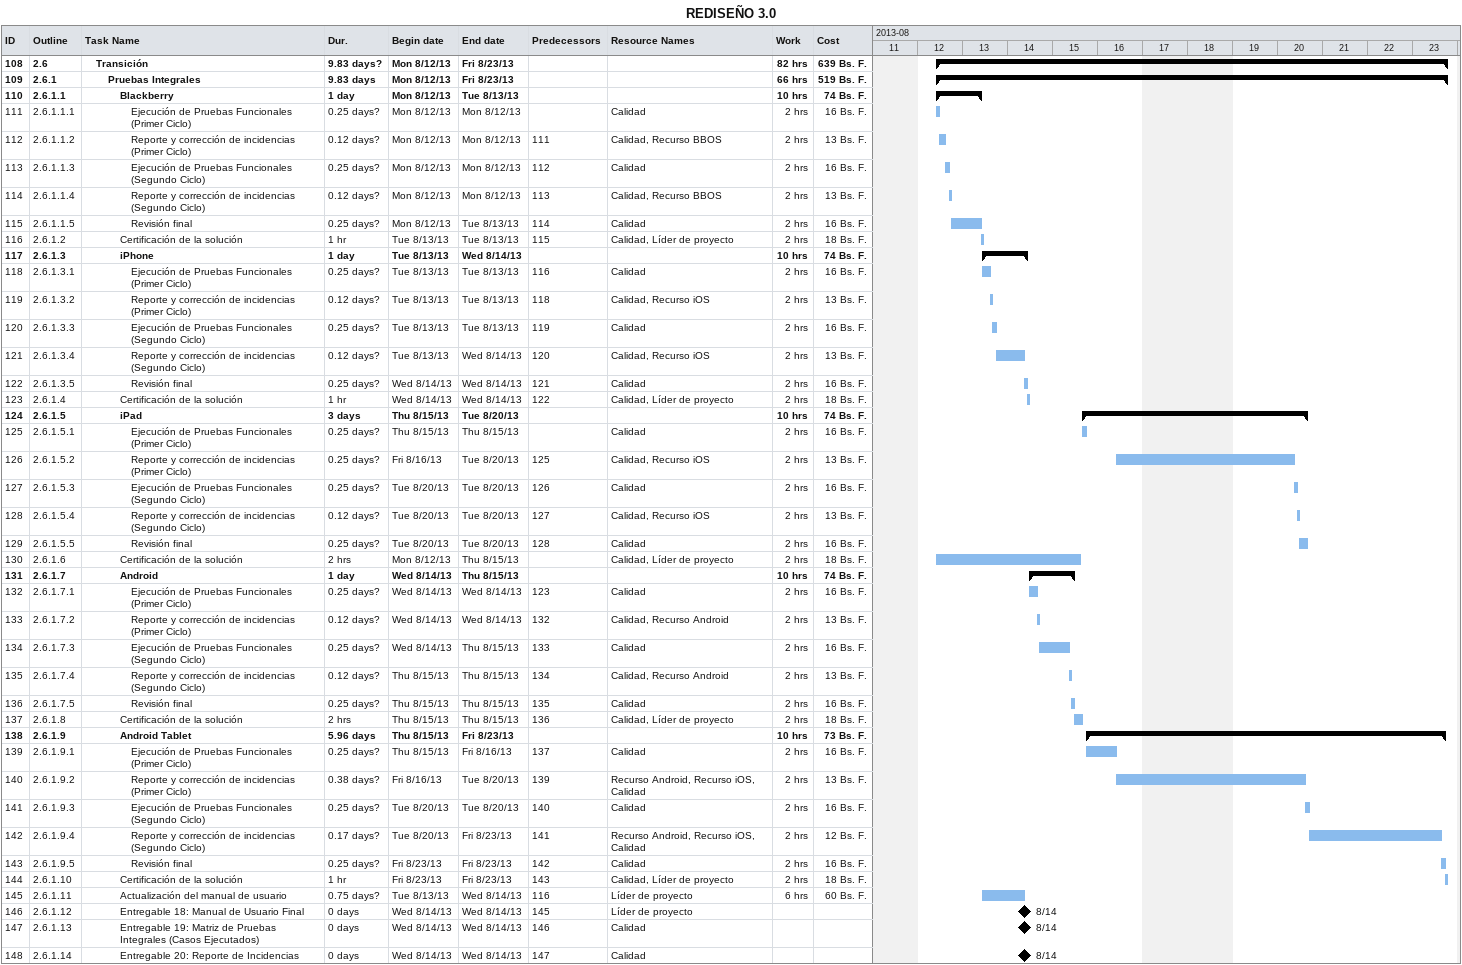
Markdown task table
REDISEÑO 3.0

| ID | WBS | Task | Duration | Start | Finish | Predecessors | Resources | Work (h) | Cost (Bs. F.) |
|---|---|---|---|---|---|---|---|---|---|
| 108 | 2.6 | **Transición** | 9.83d? | 2013-08-12 | 2013-08-23 |  |  | 82 | 639 |
| 109 | 2.6.1 | **Pruebas Integrales** | 9.83d | 2013-08-12 | 2013-08-23 |  |  | 66 | 519 |
| 110 | 2.6.1.1 | **Blackberry** | 1d | 2013-08-12 | 2013-08-13 |  |  | 10 | 74 |
| 111 | 2.6.1.1.1 | Ejecución de Pruebas Funcionales (Primer Ciclo) | 0.25d? | 2013-08-12 | 2013-08-12 |  | Calidad | 2 | 16 |
| 112 | 2.6.1.1.2 | Reporte y corrección de incidencias (Primer Ciclo) | 0.12d? | 2013-08-12 | 2013-08-12 | 111 | Calidad, Recurso BBOS | 2 | 13 |
| 113 | 2.6.1.1.3 | Ejecución de Pruebas Funcionales (Segundo Ciclo) | 0.25d? | 2013-08-12 | 2013-08-12 | 112 | Calidad | 2 | 16 |
| 114 | 2.6.1.1.4 | Reporte y corrección de incidencias (Segundo Ciclo) | 0.12d? | 2013-08-12 | 2013-08-12 | 113 | Calidad, Recurso BBOS | 2 | 13 |
| 115 | 2.6.1.1.5 | Revisión final | 0.25d? | 2013-08-12 | 2013-08-13 | 114 | Calidad | 2 | 16 |
| 116 | 2.6.1.2 | Certificación de la solución | 1h | 2013-08-13 | 2013-08-13 | 115 | Calidad, Líder de proyecto | 2 | 18 |
| 117 | 2.6.1.3 | **iPhone** | 1d | 2013-08-13 | 2013-08-14 |  |  | 10 | 74 |
| 118 | 2.6.1.3.1 | Ejecución de Pruebas Funcionales (Primer Ciclo) | 0.25d? | 2013-08-13 | 2013-08-13 | 116 | Calidad | 2 | 16 |
| 119 | 2.6.1.3.2 | Reporte y corrección de incidencias (Primer Ciclo) | 0.12d? | 2013-08-13 | 2013-08-13 | 118 | Calidad, Recurso iOS | 2 | 13 |
| 120 | 2.6.1.3.3 | Ejecución de Pruebas Funcionales (Segundo Ciclo) | 0.25d? | 2013-08-13 | 2013-08-13 | 119 | Calidad | 2 | 16 |
| 121 | 2.6.1.3.4 | Reporte y corrección de incidencias (Segundo Ciclo) | 0.12d? | 2013-08-13 | 2013-08-14 | 120 | Calidad, Recurso iOS | 2 | 13 |
| 122 | 2.6.1.3.5 | Revisión final | 0.25d? | 2013-08-14 | 2013-08-14 | 121 | Calidad | 2 | 16 |
| 123 | 2.6.1.4 | Certificación de la solución | 1h | 2013-08-14 | 2013-08-14 | 122 | Calidad, Líder de proyecto | 2 | 18 |
| 124 | 2.6.1.5 | **iPad** | 3d | 2013-08-15 | 2013-08-20 |  |  | 10 | 74 |
| 125 | 2.6.1.5.1 | Ejecución de Pruebas Funcionales (Primer Ciclo) | 0.25d? | 2013-08-15 | 2013-08-15 |  | Calidad | 2 | 16 |
| 126 | 2.6.1.5.2 | Reporte y corrección de incidencias (Primer Ciclo) | 0.25d? | 2013-08-16 | 2013-08-20 | 125 | Calidad, Recurso iOS | 2 | 13 |
| 127 | 2.6.1.5.3 | Ejecución de Pruebas Funcionales (Segundo Ciclo) | 0.25d? | 2013-08-20 | 2013-08-20 | 126 | Calidad | 2 | 16 |
| 128 | 2.6.1.5.4 | Reporte y corrección de incidencias (Segundo Ciclo) | 0.12d? | 2013-08-20 | 2013-08-20 | 127 | Calidad, Recurso iOS | 2 | 13 |
| 129 | 2.6.1.5.5 | Revisión final | 0.25d? | 2013-08-20 | 2013-08-20 | 128 | Calidad | 2 | 16 |
| 130 | 2.6.1.6 | Certificación de la solución | 2h | 2013-08-12 | 2013-08-15 |  | Calidad, Líder de proyecto | 2 | 18 |
| 131 | 2.6.1.7 | **Android** | 1d | 2013-08-14 | 2013-08-15 |  |  | 10 | 74 |
| 132 | 2.6.1.7.1 | Ejecución de Pruebas Funcionales (Primer Ciclo) | 0.25d? | 2013-08-14 | 2013-08-14 | 123 | Calidad | 2 | 16 |
| 133 | 2.6.1.7.2 | Reporte y corrección de incidencias (Primer Ciclo) | 0.12d? | 2013-08-14 | 2013-08-14 | 132 | Calidad, Recurso Android | 2 | 13 |
| 134 | 2.6.1.7.3 | Ejecución de Pruebas Funcionales (Segundo Ciclo) | 0.25d? | 2013-08-14 | 2013-08-15 | 133 | Calidad | 2 | 16 |
| 135 | 2.6.1.7.4 | Reporte y corrección de incidencias (Segundo Ciclo) | 0.12d? | 2013-08-15 | 2013-08-15 | 134 | Calidad, Recurso Android | 2 | 13 |
| 136 | 2.6.1.7.5 | Revisión final | 0.25d? | 2013-08-15 | 2013-08-15 | 135 | Calidad | 2 | 16 |
| 137 | 2.6.1.8 | Certificación de la solución | 2h | 2013-08-15 | 2013-08-15 | 136 | Calidad, Líder de proyecto | 2 | 18 |
| 138 | 2.6.1.9 | **Android Tablet** | 5.96d | 2013-08-15 | 2013-08-23 |  |  | 10 | 73 |
| 139 | 2.6.1.9.1 | Ejecución de Pruebas Funcionales (Primer Ciclo) | 0.25d? | 2013-08-15 | 2013-08-16 | 137 | Calidad | 2 | 16 |
| 140 | 2.6.1.9.2 | Reporte y corrección de incidencias (Primer Ciclo) | 0.38d? | 2013-08-16 | 2013-08-20 | 139 | Recurso Android, Recurso iOS, Calidad | 2 | 13 |
| 141 | 2.6.1.9.3 | Ejecución de Pruebas Funcionales (Segundo Ciclo) | 0.25d? | 2013-08-20 | 2013-08-20 | 140 | Calidad | 2 | 16 |
| 142 | 2.6.1.9.4 | Reporte y corrección de incidencias (Segundo Ciclo) | 0.17d? | 2013-08-20 | 2013-08-23 | 141 | Recurso Android, Recurso iOS, Calidad | 2 | 12 |
| 143 | 2.6.1.9.5 | Revisión final | 0.25d? | 2013-08-23 | 2013-08-23 | 142 | Calidad | 2 | 16 |
| 144 | 2.6.1.10 | Certificación de la solución | 1h | 2013-08-23 | 2013-08-23 | 143 | Calidad, Líder de proyecto | 2 | 18 |
| 145 | 2.6.1.11 | Actualización del manual de usuario | 0.75d? | 2013-08-13 | 2013-08-14 | 116 | Líder de proyecto | 6 | 60 |
| 146 | 2.6.1.12 | Entregable 18: Manual de Usuario Final | 0d | 2013-08-14 | 2013-08-14 | 145 | Líder de proyecto |  |  |
| 147 | 2.6.1.13 | Entregable 19: Matriz de Pruebas Integrales (Casos Ejecutados) | 0d | 2013-08-14 | 2013-08-14 | 146 | Calidad |  |  |
| 148 | 2.6.1.14 | Entregable 20: Reporte de Incidencias | 0d | 2013-08-14 | 2013-08-14 | 147 | Calidad |  |  |
